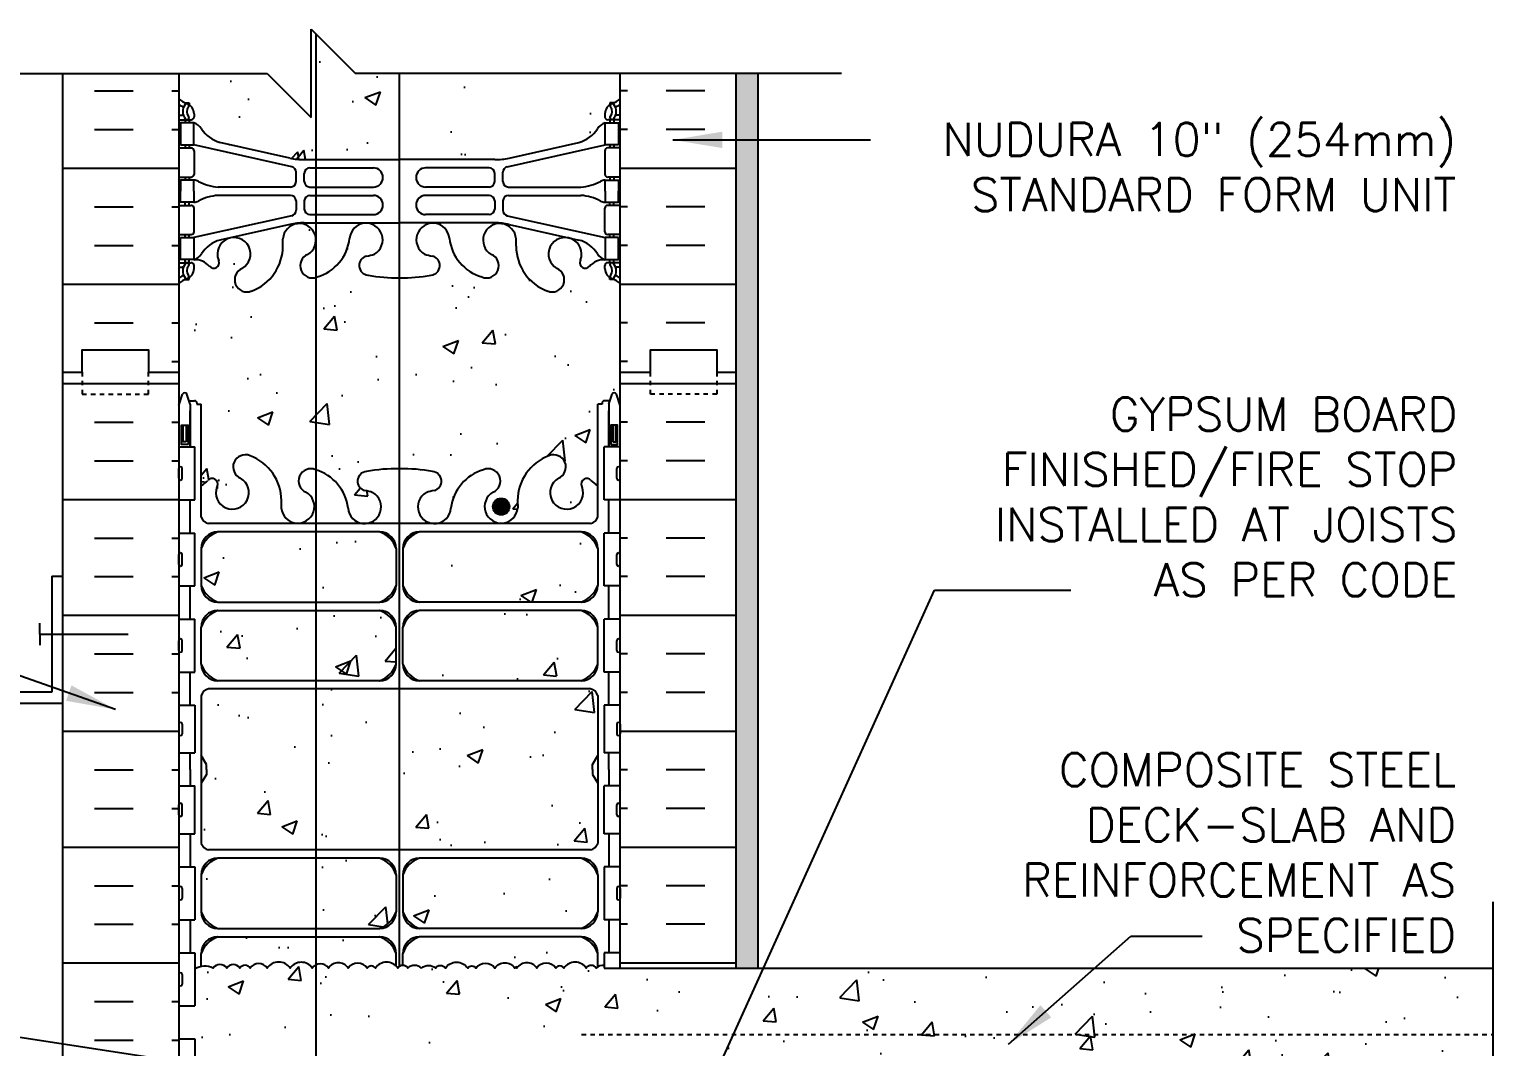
# Model space of a CAD drawing. Header units: inches. Extents: x 149.5 to 242.1, y 149.6 to 239.6.
# Drawn here: x 207.95 to 241.1, y 216.59 to 239.63 of the extents above; entities that cross this region are included whole.
import ezdxf

# ---------------------------------------------------------------- set-up
doc = ezdxf.new("R2010")
doc.units = ezdxf.units.IN
doc.header["$LTSCALE"] = 0.5
doc.header["$MEASUREMENT"] = 0
doc.linetypes.add('DASHED2', pattern=[0.375, 0.25, -0.125])
doc.linetypes.add('HIDDEN2', pattern=[0.1875, 0.125, -0.0625])
for name, color, linetype in [('HATCH', 12, 'Continuous'), ('line25', 2, 'Continuous'), ('LINE3', 3, 'Continuous'), ('LINE50', 5, 'Continuous'), ('LINE9', 9, 'Continuous'), ('TEXT', 4, 'Continuous'), ('Web_Edge', 9, 'Continuous')]:
    doc.layers.add(name, color=color, linetype=linetype)
doc.styles.add('DIM', font='romans.shx', dxfattribs={"width": 0.7})
doc.styles.add('ROMANS', font='romans.shx', dxfattribs={"height": 0.75})
doc.dimstyles.new('ext_12', dxfattribs={"dimscale": 12, "dimtxt": 0.09375, "dimasz": 0.09375, "dimexe": 0.09375, "dimexo": 0.0625, "dimgap": 0.0625, "dimtad": 1, "dimdec": 1, "dimzin": 3, "dimdsep": 46, "dimlunit": 4, "dimtxsty": 'DIM', "dimcen": 0.09, "dimdle": 0.09375, "dimclrt": 4, "dimadec": 0, "dimazin": 0, "dimtfac": 1, "dimtdec": 1, "dimtmove": 2, "dimatfit": 3, "dimfxl": 1, "dimfrac": 2, "dimtolj": 1, "dimtzin": 0, "dimarcsym": 0})

msp = doc.modelspace()

# ---------------------------------------------------------------- hatches: boundary and pattern name
at = {"layer": 'HATCH'}
h = msp.add_hatch(dxfattribs=at)
h.set_pattern_fill('AR-CONC', color=256, scale=0.5)
h.set_pattern_definition([(50, (0, 0), (3.5863, -0.31376), [0.375, -4.125]), (355, (0, 0), (-0.693757, 3.76096), [0.3, -3.3]), (100.4514, (0.299, -0.026), (2.892544, 3.4472), [0.3187, -3.50571]), (46.1842, (0, 1), (5.336207, -0.827596), [0.5625, -6.1875]), (96.6356, (0.4447, 0.931), (4.67331, 4.87059), [0.47805, -5.25857]), (351.1842, (0, 1), (4.67331, 4.87059), [0.45, -4.95]), (21, (0.5, 0.75), (2.984535, -2.013094), [0.375, -4.125]), (326, (0.5, 0.75), (1.216577, 3.62575), [0.3, -3.3]), (71.4514, (0.7487, 0.5822), (4.201112, 1.612656), [0.3187, -3.50571]), (37.5, (0, 0), (0.0607993, 1.6644693), [0, -3.26, 0, -3.35, 0, -3.3125]), (7.5, (0, 0), (1.315348, 1.972059), [0, -1.91, 0, -3.185, 0, -1.2625]), (327.5, (-1.115, 0), (2.669112, -0.1127744), [0, -1.25, 0, -3.9, 0, -5.175]), (317.5, (-1.615, 0), (2.915931, 0.500525), [0, -1.625, 0, -2.59, 0, -3.675])])
h.paths.add_polyline_path([(221.104, 237.919), (221.104, 237.961), (221.194, 237.961, 0.08841), (221.34, 238.058), (221.34, 238.63), (215.34, 238.63), (214.34, 239.63), (214.34, 237.63), (213.34, 238.63), (211.34, 238.63), (211.34, 238.058, 0.088416), (211.486, 237.961), (211.576, 237.961), (211.576, 237.919, -0.249069), (211.686, 237.712), (211.686, 237.644, -0.414214), (211.623, 237.582), (211.576, 237.582), (211.576, 237.512), (211.681, 237.512, -0.168672), (211.867, 237.362, 0.17445), (212.274, 237.066), (213.855, 236.713, 0.054974), (214.182, 236.677), (216.34, 236.677), (218.498, 236.677, 0.054974), (218.825, 236.713), (220.405, 237.066, 0.17445), (220.813, 237.362, -0.168672), (220.999, 237.512), (221.104, 237.512), (221.104, 237.582), (221.056, 237.582, -0.414214), (220.994, 237.644), (220.994, 237.712, -0.249069)])
h.paths.add_polyline_path([(221.34, 233.866, 0.08841), (221.194, 233.963), (221.104, 233.963), (221.104, 234.005, -0.249069), (220.994, 234.212), (220.994, 234.279, -0.414214), (221.056, 234.342), (221.104, 234.342), (221.104, 234.412), (220.999, 234.412, 0.231736), (220.641, 234.261, -0.940476), (220.443, 234.413, 2.135543), (219.903, 234.213, -1), (219.689, 233.702, -0.311223), (218.98, 234.718), (218.981, 234.883, 1.661382), (218.42, 234.53, -1), (218.206, 234.019, -0.307094), (217.467, 234.915, 1.604516), (216.909, 234.539, 0.055617), (217.088, 234.493, -0.843243), (217.054, 234.061, -0.047544), (216.34, 233.996, -0.047544), (215.626, 234.061, -0.843243), (215.592, 234.493, 0.055617), (215.771, 234.539, 1.604516), (215.212, 234.915, -0.307094), (214.474, 234.019, -1), (214.26, 234.53, 1.661382), (213.699, 234.883), (213.699, 234.738, -0.316114), (212.991, 233.702, -1), (212.777, 234.213, 2.135543), (212.236, 234.413, -0.940447), (212.038, 234.261, 0.23174), (211.681, 234.412), (211.576, 234.412), (211.576, 234.342), (211.623, 234.342, -0.414214), (211.686, 234.279), (211.686, 234.212, -0.249069), (211.576, 234.005), (211.576, 233.963), (211.486, 233.963, 0.088416), (211.34, 233.866), (211.34, 231.866), (211.34, 231.106), (211.419, 231.348, -0.725737), (211.525, 231.367), (211.574, 231.217), (211.7, 231.217, -0.414214), (211.75, 231.167), (211.75, 231.137), (211.85, 231.137), (211.85, 229.3, 0.108933), (212.002, 229.413, -0.940476), (212.2, 229.261, 2.135543), (212.741, 229.46, -1), (212.955, 229.971, -0.311223), (213.663, 228.955), (213.663, 228.79, 1.661382), (214.224, 229.143, -1), (214.438, 229.654, -0.307094), (215.176, 228.759, 1.604516), (215.735, 229.135, 0.055617), (215.556, 229.18, -0.843243), (215.59, 229.613, -0.049932), (216.34, 229.677, -0.049932), (217.09, 229.613, -0.843243), (217.124, 229.18, 0.055617), (216.945, 229.135, 1.604516), (217.503, 228.759, -0.307094), (218.242, 229.654, -1), (218.456, 229.143, 1.661382), (219.017, 228.79), (219.016, 228.936, -0.316114), (219.725, 229.971, -1), (219.939, 229.46, 2.135543), (220.479, 229.261, -0.940447), (220.677, 229.413, 0.10894), (220.83, 229.3), (220.83, 231.137), (220.93, 231.137), (220.93, 231.167, -0.414214), (220.98, 231.217), (221.106, 231.217), (221.149, 231.348, -0.725737), (221.255, 231.367), (221.34, 231.106)])
h.paths.add_polyline_path([(220.83, 222.553), (220.71, 222.753), (220.71, 222.866), (220.71, 222.978), (220.83, 223.178), (220.83, 224.539, 0.268138), (220.669, 224.688), (212.011, 224.688, 0.268156), (211.85, 224.539), (211.85, 223.178), (211.97, 222.978), (211.97, 222.866), (211.97, 222.753), (211.85, 222.553), (211.85, 221.192, 0.268156), (212.011, 221.044), (220.669, 221.044, 0.268138), (220.83, 221.192)])
h.paths.add_polyline_path([(216.264, 227.872, 0.225652), (215.889, 228.247), (212.225, 228.247, 0.225652), (211.85, 227.872), (211.85, 227.031, 0.225652), (212.225, 226.656), (215.889, 226.656, 0.225652), (216.264, 227.031)])
h.paths.add_polyline_path([(216.264, 226.091, 0.225652), (215.889, 226.466), (212.225, 226.466, 0.225652), (211.85, 226.091), (211.85, 225.25, 0.225652), (212.225, 224.875), (215.889, 224.875, 0.225652), (216.264, 225.25)])
h.paths.add_polyline_path([(220.83, 227.031, -0.414214), (220.455, 226.656), (216.791, 226.656, -0.414214), (216.416, 227.031), (216.416, 227.872, -0.414214), (216.791, 228.247), (220.455, 228.247, -0.414214), (220.83, 227.872)])
h.paths.add_polyline_path([(220.83, 226.091, 0.225652), (220.455, 226.466), (216.791, 226.466, 0.225652), (216.416, 226.091), (216.416, 225.25, 0.225652), (216.791, 224.875), (220.455, 224.875, 0.225652), (220.83, 225.25)])
h.paths.add_polyline_path([(215.889, 219.075), (212.225, 219.075, 0.225652), (211.85, 218.7), (211.85, 218.402, -0.154761), (212.12, 218.368, -0.520567), (212.427, 218.368, -0.520567), (212.723, 218.368, -0.520567), (212.961, 218.368, -0.520567), (213.342, 218.368, -0.520567), (213.865, 218.368, -0.520567), (214.365, 218.368, -0.520567), (214.729, 218.368, -0.520567), (215.178, 218.368, -0.520567), (215.608, 218.368, -0.520567), (215.795, 218.368, -0.46535), (216.264, 218.41), (216.264, 218.7, 0.225652)])
h.paths.add_polyline_path([(216.264, 220.481, 0.225652), (215.889, 220.856), (212.225, 220.856, 0.225652), (211.85, 220.481), (211.85, 219.64, 0.225652), (212.225, 219.265), (215.889, 219.265, 0.225652), (216.264, 219.64)])
h.paths.add_polyline_path([(220.83, 220.481, 0.225652), (220.455, 220.856), (216.791, 220.856, 0.225652), (216.416, 220.481), (216.416, 219.64, 0.225652), (216.791, 219.265), (220.455, 219.265, 0.225652), (220.83, 219.64)])
h.paths.add_polyline_path([(220.455, 219.075), (216.791, 219.075, 0.225652), (216.416, 218.7), (216.416, 218.427, -0.236912), (216.525, 218.368, -0.364923), (216.84, 218.368, -0.364923), (217.154, 218.368, -0.520567), (217.38, 218.368, -0.520567), (217.884, 218.368, -0.520567), (218.071, 218.368, -0.520567), (218.501, 218.368, -0.520567), (218.95, 218.368, -0.0436), (218.975, 218.398, -0.0436), (219, 218.368, -0.520567), (219.449, 218.368, -0.520567), (219.879, 218.368, -0.520567), (220.065, 218.368, -0.520567), (220.569, 218.368, -0.520567), (220.796, 218.368, -0.042598), (220.83, 218.392), (220.83, 218.7, 0.225652)])
h.paths.add_polyline_path([(222.039, 215.866), (224.039, 215.866), (224.739, 214.366), (227.739, 214.366), (228.438, 215.866), (230.438, 215.866), (231.138, 214.366), (234.138, 214.366), (234.837, 215.866), (236.837, 215.866), (237.537, 214.366), (240.537, 214.366), (241.102, 215.579), (241.102, 218.366), (220.975, 218.366), (220.975, 218.424, 0.199932), (220.796, 218.368, 0.520567), (220.569, 218.368, 0.520567), (220.065, 218.368, 0.520567), (219.879, 218.368, 0.520567), (219.449, 218.368, 0.520567), (219, 218.368, 0.0436), (218.975, 218.398, 0.0436), (218.95, 218.368, 0.520567), (218.501, 218.368, 0.520567), (218.071, 218.368, 0.520567), (217.884, 218.368, 0.520567), (217.38, 218.368, 0.520567), (217.154, 218.368, 0.364923), (216.84, 218.368, 0.364923), (216.525, 218.368, 0.520567), (216.299, 218.368, 0.520567), (215.795, 218.368, 0.520567), (215.608, 218.368, 0.520567), (215.178, 218.368, 0.520567), (214.729, 218.368, 0.520567), (214.365, 218.368, 0.520567), (213.865, 218.368, 0.520567), (213.342, 218.368, 0.520567), (212.961, 218.368, 0.520567), (212.723, 218.368, 0.520567), (212.427, 218.368, 0.520567), (212.12, 218.368, 0.154761), (211.85, 218.402, 0.086464), (211.705, 218.348), (211.705, 217.511), (211.34, 217.511), (211.34, 216.761), (211.705, 216.761), (211.705, 215.561), (211.34, 215.561), (211.34, 213.866), (211.34, 211.866, 0.088416), (211.486, 211.768), (211.576, 211.768), (211.576, 211.727, -0.249069), (211.686, 211.519), (211.686, 211.452, -0.414214), (211.623, 211.389), (211.576, 211.389), (211.576, 211.319), (211.681, 211.319, 0.231736), (212.038, 211.47, -0.8344), (212.25, 211.345), (212.238, 211.324, 2.155404), (212.777, 211.518, -0.131914), (212.663, 211.606), (211.695, 211.606), (211.695, 211.866), (211.695, 214.318), (215.585, 214.318), (215.585, 214.366), (221.34, 214.366)])
h.paths.add_polyline_path([(215.585, 214.318), (211.695, 214.318), (211.695, 211.866), (215.585, 211.866)], flags=17)
h.paths.add_polyline_path([(214.26, 211.201, -0.466179), (214.134, 211.606), (213.52, 211.606, -0.144788), (213.699, 211.013), (213.699, 210.848, 1.661382)])
h.paths.add_polyline_path([(215.771, 211.192, 0.055617), (215.592, 211.238, -0.579734), (215.489, 211.606), (214.716, 211.606, -0.232326), (215.21, 210.84, 1.661382)])
h.paths.add_polyline_path([(217.47, 210.84, -0.232326), (217.964, 211.606), (217.19, 211.606, -0.579734), (217.088, 211.238, 0.055617), (216.909, 211.192, 1.661382)])
h.paths.add_polyline_path([(218.98, 210.994, -0.149337), (219.159, 211.606), (218.546, 211.606, -0.466179), (218.42, 211.201, 1.661382), (218.981, 210.848)])
h.paths.add_polyline_path([(220.441, 211.324), (220.43, 211.345, -0.834375), (220.641, 211.47, 0.23174), (220.999, 211.319), (221.104, 211.319), (221.104, 211.389), (221.056, 211.389, -0.414214), (220.994, 211.452), (220.994, 211.519, -0.088463), (221.009, 211.606), (220.016, 211.606, -0.131914), (219.903, 211.518, 2.155404)])
h.paths.add_polyline_path([(221.34, 207.673, 0.08841), (221.194, 207.771), (221.104, 207.771), (221.104, 207.812, -0.249069), (220.994, 208.019), (220.994, 208.087, -0.414214), (221.056, 208.149), (221.104, 208.149), (221.104, 208.219), (220.999, 208.219, -0.168672), (220.813, 208.369, 0.17445), (220.405, 208.665), (218.825, 209.018, 0.054974), (218.498, 209.054), (216.609, 209.054), (216.609, 207.814), (216.888, 207.814), (216.888, 207.587), (216.628, 207.587), (216.359, 207.587), (215.831, 207.587), (215.831, 207.814), (216.109, 207.814), (216.109, 209.054), (214.182, 209.054, 0.054974), (213.855, 209.018), (212.274, 208.665, 0.17445), (211.867, 208.369, -0.168672), (211.681, 208.219), (211.576, 208.219), (211.576, 208.149), (211.623, 208.149, -0.414214), (211.686, 208.087), (211.686, 208.019, -0.249069), (211.576, 207.812), (211.576, 207.771), (211.486, 207.771, 0.088416), (211.34, 207.673), (211.34, 202.058, 0.088416), (211.486, 201.961), (211.576, 201.961), (211.576, 201.919, -0.249069), (211.686, 201.712), (211.686, 201.644, -0.414214), (211.623, 201.582), (211.576, 201.582), (211.576, 201.512), (211.681, 201.512, -0.168672), (211.867, 201.362, 0.17445), (212.274, 201.066), (213.855, 200.713, 0.054974), (214.182, 200.677), (216.34, 200.677), (218.498, 200.677, 0.054974), (218.825, 200.713), (220.405, 201.066, 0.17445), (220.813, 201.362, -0.168672), (220.999, 201.512), (221.104, 201.512), (221.104, 201.582), (221.056, 201.582, -0.414214), (220.994, 201.644), (220.994, 201.712, -0.249069), (221.104, 201.919), (221.104, 201.961), (221.194, 201.961, 0.08841), (221.34, 202.058)])
h.paths.add_polyline_path([(221.34, 195.866), (221.34, 197.866, 0.08841), (221.194, 197.963), (221.104, 197.963), (221.104, 198.005, -0.249069), (220.994, 198.212), (220.994, 198.279, -0.414214), (221.056, 198.342), (221.104, 198.342), (221.104, 198.412), (220.999, 198.412, 0.231736), (220.641, 198.261, -0.940476), (220.443, 198.413, 2.135543), (219.903, 198.213, -1), (219.689, 197.702, -0.311223), (218.98, 198.718), (218.981, 198.883, 1.661382), (218.42, 198.53, -1), (218.206, 198.019, -0.307094), (217.467, 198.915, 1.604516), (216.909, 198.539, 0.055617), (217.088, 198.493, -0.843243), (217.054, 198.061, -0.047544), (216.34, 197.996, -0.047544), (215.626, 198.061, -0.843243), (215.592, 198.493, 0.055617), (215.771, 198.539, 1.604516), (215.212, 198.915, -0.307094), (214.474, 198.019, -1), (214.26, 198.53, 1.661382), (213.699, 198.883), (213.699, 198.738, -0.316114), (212.991, 197.702, -1), (212.777, 198.213, 2.135543), (212.236, 198.413, -0.940447), (212.038, 198.261, 0.23174), (211.681, 198.412), (211.576, 198.412), (211.576, 198.342), (211.623, 198.342, -0.414214), (211.686, 198.279), (211.686, 198.212, -0.249069), (211.576, 198.005), (211.576, 197.963), (211.486, 197.963, 0.088416), (211.34, 197.866), (211.34, 195.866), (211.34, 193.866, 0.088416), (211.486, 193.768), (211.576, 193.768), (211.576, 193.727, -0.249069), (211.686, 193.519), (211.686, 193.452, -0.414214), (211.623, 193.389), (211.576, 193.389), (211.576, 193.319), (211.681, 193.319, 0.231736), (212.038, 193.47, -0.940476), (212.236, 193.319, 2.135543), (212.777, 193.518, -1), (212.991, 194.029, -0.311223), (213.699, 193.013), (213.699, 192.848, 1.661382), (214.26, 193.201, -1), (214.474, 193.712, -0.307094), (215.212, 192.817, 1.604516), (215.771, 193.192, 0.055617), (215.592, 193.238, -0.843243), (215.626, 193.67, -0.047544), (216.34, 193.735, -0.047544), (217.054, 193.67, -0.843243), (217.088, 193.238, 0.055617), (216.909, 193.192, 1.604516), (217.467, 192.817, -0.307094), (218.206, 193.712, -1), (218.42, 193.201, 1.661382), (218.981, 192.848), (218.98, 192.994, -0.316114), (219.689, 194.029, -1), (219.903, 193.518, 2.135543), (220.443, 193.319, -0.940447), (220.641, 193.47, 0.23174), (220.999, 193.319), (221.104, 193.319), (221.104, 193.389), (221.056, 193.389, -0.414214), (220.994, 193.452), (220.994, 193.519, -0.249069), (221.104, 193.727), (221.104, 193.768), (221.194, 193.768, 0.08841), (221.34, 193.866)])
h.paths.add_polyline_path([(221.34, 189.673, 0.08841), (221.194, 189.771), (221.104, 189.771), (221.104, 189.812, -0.249069), (220.994, 190.019), (220.994, 190.087, -0.414214), (221.056, 190.149), (221.104, 190.149), (221.104, 190.219), (220.999, 190.219, -0.168672), (220.813, 190.369, 0.17445), (220.405, 190.665), (218.825, 191.018, 0.054974), (218.498, 191.054), (216.34, 191.054), (214.182, 191.054, 0.054974), (213.855, 191.018), (212.274, 190.665, 0.17445), (211.867, 190.369, -0.168672), (211.681, 190.219), (211.576, 190.219), (211.576, 190.149), (211.623, 190.149, -0.414214), (211.686, 190.087), (211.686, 190.019, -0.249069), (211.576, 189.812), (211.576, 189.771), (211.486, 189.771, 0.088416), (211.34, 189.673), (211.34, 186.866), (213.34, 186.866), (214.34, 185.866), (214.34, 187.866), (215.34, 186.866), (221.34, 186.866)])
h = msp.add_hatch(dxfattribs=at)
h.set_pattern_fill('INSUL', color=256, scale=7, style=0)
h.set_pattern_definition([(0, (-2714.8218, -165.144), (0, 2.625), []), (0, (-2714.8218, -164.269), (0, 2.625), [0.875, -0.875]), (0, (-2714.8218, -163.394), (0, 2.625), [0.875, -0.875])])
h.paths.add_polyline_path([(211.34, 238.63), (208.715, 238.63), (208.715, 231.866), (209.152, 231.866), (209.152, 232.366), (210.652, 232.366), (210.652, 231.866), (211.34, 231.866)])
h = msp.add_hatch(dxfattribs=at)
h.set_pattern_fill('INSUL', color=256, scale=7, style=0)
h.set_pattern_definition([(180, (3147.5014, -165.144), (0, 2.625), []), (180, (3147.5014, -164.269), (0, 2.625), [0.875, -0.875]), (180, (3147.5014, -163.394), (0, 2.625), [0.875, -0.875])])
h.paths.add_polyline_path([(223.965, 238.63), (221.34, 238.63), (221.34, 231.866), (222.027, 231.866), (222.027, 232.366), (223.527, 232.366), (223.527, 231.866), (223.965, 231.866)])
h = msp.add_hatch(dxfattribs=at)
h.set_pattern_fill('AR-SAND', color=256, scale=0.25, style=0)
h.set_pattern_definition([(37.5, (61.10376, 17.2571), (-0.01574834, 0.48170594), [0, -0.38, 0, -0.425, 0, -0.40625]), (7.5, (61.10376, 17.2571), (0.4424442, 0.7055365), [0, -0.205, 0, -0.3425, 0, -0.13125]), (327.5, (60.79626, 17.2571), (0.77853547, 0.00141476), [0, -0.125, 0, -0.45, 0, -0.5875]), (317.5, (60.79626, 17.2571), (0.7515317, 0.2194189), [0, -0.0625, 0, -0.295, 0, -0.3375])])
h.paths.add_polyline_path([(224.465, 238.63), (223.965, 238.63), (223.965, 231.866), (223.965, 218.366), (224.465, 218.366)])
h = msp.add_hatch(dxfattribs=at)
h.set_pattern_fill('INSUL', color=256, scale=7, style=0)
h.set_pattern_definition([(0, (-2714.8218, -183.144), (0, 2.625), []), (0, (-2714.8218, -182.269), (0, 2.625), [0.875, -0.875]), (0, (-2714.8218, -181.394), (0, 2.625), [0.875, -0.875])])
h.paths.add_polyline_path([(208.715, 213.866), (209.152, 213.866), (209.152, 214.366), (210.652, 214.366), (210.652, 213.866), (211.34, 213.866), (211.34, 231.866), (210.652, 231.866), (210.652, 232.366), (209.152, 232.366), (209.152, 231.866), (208.715, 231.866)])
h = msp.add_hatch(dxfattribs=at)
h.set_pattern_fill('INSUL', color=256, scale=7, style=0)
h.set_pattern_definition([(180, (3147.5014, -183.144), (0, 2.625), []), (180, (3147.5014, -182.269), (0, 2.625), [0.875, -0.875]), (180, (3147.5014, -181.394), (0, 2.625), [0.875, -0.875])])
h.paths.add_polyline_path([(221.34, 218.366), (223.965, 218.366), (223.965, 231.866), (223.527, 231.866), (223.527, 232.366), (222.027, 232.366), (222.027, 231.866), (221.34, 231.866)])
at = {"layer": 'LINE3'}
msp.add_hatch(color=256, dxfattribs=at).paths.add_polyline_path([(218.455, 228.818, 1), (218.83, 228.818, 1)])

# ---------------------------------------------------------------- linework, layer by layer
at = {"layer": 'HATCH'}
for points in [[(216.84, 218.368, 0.364923), (216.525, 218.368, 0.520567), (216.299, 218.368, 0.520567), (215.795, 218.368, 0.520567), (215.608, 218.368, 0.520567), (215.178, 218.368, 0.520567), (214.729, 218.368, 0.520567), (214.365, 218.368, 0.520567), (213.865, 218.368, 0.520567), (213.342, 218.368, 0.520567), (212.961, 218.368, 0.520567), (212.723, 218.368, 0.520567), (212.427, 218.368, 0.520567), (212.12, 218.368, 0.244497), (211.705, 218.348)], [(216.84, 218.368, -0.364923), (217.154, 218.368, -0.520567), (217.38, 218.368, -0.520567), (217.884, 218.368, -0.520567), (218.071, 218.368, -0.520567), (218.501, 218.368, -0.520567), (218.95, 218.368, -0.0436), (218.975, 218.398, -0.0436)], [(220.975, 218.424, 0.199932), (220.796, 218.368, 0.520567), (220.569, 218.368, 0.520567), (220.065, 218.368, 0.520567), (219.879, 218.368, 0.520567), (219.449, 218.368, 0.520567), (219, 218.368, 0.0436), (218.975, 218.398)]]:
    msp.add_lwpolyline(points, format="xyb", dxfattribs=at)
at = {"layer": 'line25'}
for p, q in [((211.34, 238.63), (211.34, 231.866)), ((221.34, 218.366), (221.34, 238.63)), ((211.34, 231.866), (211.34, 213.866)), ((211.34, 230.171), (211.705, 230.171)), ((211.705, 228.971), (211.705, 230.171)), ((221.34, 230.171), (220.975, 230.171)), ((220.975, 228.971), (220.975, 230.171)), ((211.34, 228.971), (211.705, 228.971)), ((221.34, 228.971), (220.975, 228.971)), ((211.34, 228.221), (211.705, 228.221)), ((211.705, 227.021), (211.705, 228.221)), ((221.34, 228.221), (220.975, 228.221)), ((220.975, 227.021), (220.975, 228.221)), ((211.34, 227.021), (211.705, 227.021)), ((221.34, 227.021), (220.975, 227.021)), ((211.34, 226.271), (211.705, 226.271)), ((211.705, 225.071), (211.705, 226.271)), ((221.34, 226.271), (220.975, 226.271)), ((220.975, 225.071), (220.975, 226.271)), ((211.34, 225.071), (211.705, 225.071)), ((221.34, 225.071), (220.975, 225.071)), ((211.34, 224.321), (211.705, 224.321)), ((211.705, 224.321), (211.705, 223.241)), ((221.34, 224.321), (220.975, 224.321)), ((220.975, 224.321), (220.975, 223.241)), ((211.34, 223.241), (211.705, 223.241)), ((221.34, 223.241), (220.975, 223.241)), ((211.34, 222.491), (211.705, 222.491)), ((211.705, 221.411), (211.705, 222.491)), ((221.34, 222.491), (220.975, 222.491)), ((220.975, 221.411), (220.975, 222.491)), ((211.34, 221.411), (211.705, 221.411)), ((221.34, 221.411), (220.975, 221.411)), ((211.34, 220.661), (211.705, 220.661)), ((211.705, 220.661), (211.705, 219.461)), ((221.34, 220.661), (220.975, 220.661)), ((220.975, 220.661), (220.975, 219.461)), ((211.34, 219.461), (211.705, 219.461)), ((221.34, 219.461), (220.975, 219.461)), ((211.34, 218.711), (211.705, 218.711)), ((211.705, 218.711), (211.705, 217.511)), ((221.34, 218.711), (220.975, 218.711)), ((220.975, 218.711), (220.975, 218.366)), ((220.975, 218.366), (241.102, 218.366)), ((211.34, 217.511), (211.705, 217.511)), ((211.34, 216.761), (211.705, 216.761)), ((211.705, 216.761), (211.705, 215.561))]:
    msp.add_line(p, q, dxfattribs=at)
at = {"layer": 'LINE3'}
for p, q in [((214.448, 239.522), (214.448, 214.318)), ((216.34, 218.4), (216.34, 238.63))]:
    msp.add_line(p, q, dxfattribs=at)
msp.add_circle((218.643, 228.818), 0.188, dxfattribs=at)
at = {"layer": 'LINE50'}
for p, q in [((208.715, 231.866), (208.715, 238.63)), ((223.965, 231.866), (223.965, 238.63)), ((208.715, 213.866), (208.715, 231.866)), ((223.965, 218.366), (223.965, 231.866))]:
    msp.add_line(p, q, dxfattribs=at)
for points in [[(208.715, 231.866), (209.152, 231.866), (209.152, 232.366), (210.652, 232.366), (210.652, 231.866), (211.34, 231.866)], [(221.34, 231.866), (222.027, 231.866), (222.027, 232.366), (223.527, 232.366), (223.527, 231.866), (223.965, 231.866)]]:
    msp.add_lwpolyline(points, dxfattribs=at)
at = {"layer": 'LINE9'}
for p, q in [((214.34, 237.63), (214.34, 239.63)), ((214.34, 239.63), (215.34, 238.63)), ((202.332, 238.63), (213.34, 238.63)), ((213.34, 238.63), (214.34, 237.63)), ((226.348, 238.63), (215.34, 238.63)), ((224.465, 218.366), (224.465, 238.63)), ((211.38, 229.721), (211.38, 229.721)), ((221.3, 229.721), (221.3, 229.721)), ((211.34, 229.461), (211.34, 229.681)), ((211.34, 229.626), (211.34, 229.626)), ((211.34, 229.516), (211.34, 229.516)), ((211.38, 229.421), (211.38, 229.421)), ((211.42, 229.461), (211.42, 229.681)), ((221.26, 229.461), (221.26, 229.681)), ((221.3, 229.421), (221.3, 229.421)), ((221.34, 229.461), (221.34, 229.681)), ((221.34, 229.626), (221.34, 229.626)), ((221.34, 229.516), (221.34, 229.516)), ((211.34, 227.511), (211.34, 227.731)), ((211.38, 227.771), (211.38, 227.771)), ((211.42, 227.511), (211.42, 227.731)), ((221.26, 227.511), (221.26, 227.731)), ((221.3, 227.771), (221.3, 227.771)), ((221.34, 227.511), (221.34, 227.731)), ((211.34, 227.676), (211.34, 227.676)), ((211.34, 227.566), (211.34, 227.566)), ((211.38, 227.471), (211.38, 227.471)), ((221.3, 227.471), (221.3, 227.471)), ((221.34, 227.676), (221.34, 227.676)), ((221.34, 227.566), (221.34, 227.566)), ((208.465, 227.241), (208.465, 224.616)), ((208.465, 227.241), (208.715, 227.241)), ((208.193, 225.928), (208.193, 226.178)), ((208.193, 225.928), (210.193, 225.928)), ((208.193, 225.928), (208.193, 225.678)), ((211.34, 225.561), (211.34, 225.781)), ((211.38, 225.821), (211.38, 225.821)), ((211.42, 225.561), (211.42, 225.781)), ((221.26, 225.561), (221.26, 225.781)), ((221.3, 225.821), (221.3, 225.821)), ((221.34, 225.561), (221.34, 225.781)), ((211.34, 225.726), (211.34, 225.726)), ((211.34, 225.616), (211.34, 225.616)), ((211.38, 225.521), (211.38, 225.521)), ((221.3, 225.521), (221.3, 225.521)), ((221.34, 225.726), (221.34, 225.726)), ((221.34, 225.616), (221.34, 225.616)), ((208.465, 224.616), (205.715, 224.616)), ((205.715, 224.366), (208.715, 224.366)), ((211.34, 223.891), (211.34, 223.671)), ((211.34, 223.836), (211.34, 223.836)), ((211.38, 223.931), (211.38, 223.931)), ((211.42, 223.891), (211.42, 223.671)), ((221.26, 223.891), (221.26, 223.671)), ((221.3, 223.931), (221.3, 223.931)), ((221.34, 223.891), (221.34, 223.671)), ((221.34, 223.836), (221.34, 223.836)), ((211.34, 223.726), (211.34, 223.726)), ((211.38, 223.631), (211.38, 223.631)), ((221.3, 223.631), (221.3, 223.631)), ((221.34, 223.726), (221.34, 223.726)), ((211.38, 222.101), (211.38, 222.101)), ((221.3, 222.101), (221.3, 222.101)), ((211.34, 221.841), (211.34, 222.061)), ((211.34, 222.006), (211.34, 222.006)), ((211.34, 221.896), (211.34, 221.896)), ((211.38, 221.801), (211.38, 221.801)), ((211.42, 221.841), (211.42, 222.061)), ((221.26, 221.841), (221.26, 222.061)), ((221.3, 221.801), (221.3, 221.801)), ((221.34, 221.841), (221.34, 222.061)), ((221.34, 222.006), (221.34, 222.006)), ((221.34, 221.896), (221.34, 221.896)), ((211.34, 220.171), (211.34, 219.951)), ((211.34, 220.116), (211.34, 220.116)), ((211.38, 220.211), (211.38, 220.211)), ((211.42, 220.171), (211.42, 219.951)), ((221.26, 220.171), (221.26, 219.951)), ((221.3, 220.211), (221.3, 220.211)), ((221.34, 220.171), (221.34, 219.951)), ((221.34, 220.116), (221.34, 220.116)), ((211.34, 220.006), (211.34, 220.006)), ((211.38, 219.911), (211.38, 219.911)), ((221.3, 219.911), (221.3, 219.911)), ((221.34, 220.006), (221.34, 220.006)), ((241.102, 219.866), (241.102, 209.368)), ((211.34, 218.221), (211.34, 218.001)), ((211.34, 218.166), (211.34, 218.166)), ((211.42, 218.221), (211.42, 218.001)), ((211.34, 218.056), (211.34, 218.056)), ((211.38, 217.961), (211.38, 217.961))]:
    msp.add_line(p, q, dxfattribs=at)
at = {"layer": 'LINE9', "linetype": 'HIDDEN2'}
msp.add_line((220.465, 216.86), (241.102, 216.86), dxfattribs=at)
at = {"layer": 'LINE9', "linetype": 'DASHED2', "ltscale": 0.15}
for points in [[(209.152, 231.866), (209.152, 231.866), (209.152, 231.366), (210.652, 231.366), (210.652, 231.866), (210.652, 231.866)], [(223.527, 231.866), (223.527, 231.866), (223.527, 231.366), (222.027, 231.366), (222.027, 231.866), (222.027, 231.866)]]:
    msp.add_lwpolyline(points, dxfattribs=at)
at = {"layer": 'LINE9'}
for centre, start, end in [((211.38, 229.681), 90, 180), ((211.38, 229.681), 360, 90), ((221.3, 229.681), 90, 180), ((221.3, 229.681), 0, 90), ((211.38, 229.461), 180, 270), ((211.38, 229.461), 270, 0), ((221.3, 229.461), 180, 270), ((221.3, 229.461), 270, 0), ((211.38, 227.731), 90, 180), ((211.38, 227.731), 360, 90), ((221.3, 227.731), 90, 180), ((221.3, 227.731), 0, 90), ((211.38, 227.511), 180, 270), ((211.38, 227.511), 270, 0), ((221.3, 227.511), 180, 270), ((221.3, 227.511), 270, 0), ((211.38, 225.781), 90, 180), ((211.38, 225.781), 360, 90), ((221.3, 225.781), 90, 180), ((221.3, 225.781), 0, 90), ((211.38, 225.561), 180, 270), ((211.38, 225.561), 270, 0), ((221.3, 225.561), 180, 270), ((221.3, 225.561), 270, 0), ((211.38, 223.891), 90, 180), ((211.38, 223.891), 0, 90), ((221.3, 223.891), 90, 180), ((221.3, 223.891), 360, 90), ((211.38, 223.671), 180, 270), ((211.38, 223.671), 270, 0), ((221.3, 223.671), 180, 270), ((221.3, 223.671), 270, 0), ((211.38, 222.061), 90, 180), ((211.38, 222.061), 360, 90), ((221.3, 222.061), 90, 180), ((221.3, 222.061), 0, 90), ((211.38, 221.841), 180, 270), ((211.38, 221.841), 270, 0), ((221.3, 221.841), 180, 270), ((221.3, 221.841), 270, 0), ((211.38, 220.171), 90, 180), ((211.38, 220.171), 0, 90), ((221.3, 220.171), 90, 180), ((221.3, 220.171), 360, 90), ((211.38, 219.951), 180, 270), ((211.38, 219.951), 270, 0), ((221.3, 219.951), 180, 270), ((221.3, 219.951), 270, 0), ((211.38, 218.221), 90, 180), ((211.38, 218.221), 0, 90), ((211.38, 218.001), 180, 270), ((211.38, 218.001), 270, 0)]:
    msp.add_arc(centre, 0.04, start, end, dxfattribs=at)
at = {"layer": 'Web_Edge'}
for p, q in [((211.34, 237.682), (211.418, 237.682)), ((211.486, 237.961), (211.576, 237.961)), ((211.576, 237.961), (211.576, 237.919)), ((211.686, 237.712), (211.686, 237.644)), ((220.994, 237.712), (220.994, 237.644)), ((221.194, 237.961), (221.104, 237.961)), ((221.104, 237.961), (221.104, 237.919)), ((221.34, 237.682), (221.262, 237.682)), ((211.34, 237.582), (211.623, 237.582)), ((211.486, 237.582), (211.486, 237.512)), ((211.576, 237.582), (211.576, 237.512)), ((221.34, 237.582), (221.056, 237.582)), ((221.104, 237.582), (221.104, 237.512)), ((221.194, 237.582), (221.194, 237.512)), ((211.486, 237.012), (211.486, 236.942)), ((211.576, 237.012), (211.576, 236.942)), ((213.898, 236.515), (211.681, 237.012)), ((213.855, 236.713), (212.274, 237.066)), ((218.781, 236.515), (220.999, 237.012)), ((218.825, 236.713), (220.405, 237.066)), ((221.104, 237.012), (221.104, 236.942)), ((221.194, 237.012), (221.194, 236.942)), ((211.34, 236.942), (211.623, 236.942)), ((211.686, 236.879), (211.686, 236.344)), ((220.994, 236.879), (220.994, 236.344)), ((221.34, 236.942), (221.056, 236.942)), ((213.996, 236.181), (213.996, 236.393)), ((214.182, 236.677), (216.34, 236.677)), ((214.184, 236.182), (214.184, 236.366)), ((214.309, 236.491), (215.748, 236.491)), ((218.498, 236.677), (216.34, 236.677)), ((218.371, 236.491), (216.932, 236.491)), ((218.496, 236.182), (218.496, 236.366)), ((218.684, 236.181), (218.684, 236.393)), ((211.34, 236.282), (211.623, 236.282)), ((211.486, 236.282), (211.486, 236.212)), ((211.576, 236.282), (211.576, 236.212)), ((213.871, 236.056), (212.234, 236.056)), ((214.309, 236.057), (215.748, 236.057)), ((218.371, 236.057), (216.932, 236.057)), ((218.809, 236.056), (220.446, 236.056)), ((221.34, 236.282), (221.056, 236.282)), ((221.104, 236.282), (221.104, 236.212)), ((221.194, 236.282), (221.194, 236.212)), ((211.486, 235.642), (211.486, 235.712)), ((211.576, 235.642), (211.576, 235.712)), ((213.871, 235.868), (212.234, 235.868)), ((213.996, 235.743), (213.996, 235.53)), ((214.184, 235.742), (214.184, 235.558)), ((214.309, 235.867), (215.748, 235.867)), ((218.371, 235.867), (216.932, 235.867)), ((218.496, 235.742), (218.496, 235.558)), ((218.684, 235.743), (218.684, 235.53)), ((218.809, 235.868), (220.446, 235.868)), ((221.104, 235.642), (221.104, 235.712)), ((221.194, 235.642), (221.194, 235.712)), ((211.34, 235.642), (211.623, 235.642)), ((213.898, 235.408), (211.681, 234.912)), ((211.686, 235.044), (211.686, 235.579)), ((214.309, 235.433), (215.748, 235.433)), ((218.371, 235.433), (216.932, 235.433)), ((218.781, 235.408), (220.999, 234.912)), ((220.994, 235.044), (220.994, 235.579)), ((221.34, 235.642), (221.056, 235.642)), ((213.855, 235.21), (212.274, 234.857)), ((214.182, 235.246), (216.34, 235.246)), ((218.498, 235.246), (216.34, 235.246)), ((218.825, 235.21), (220.405, 234.857)), ((211.34, 234.982), (211.623, 234.982)), ((211.486, 234.912), (211.486, 234.982)), ((211.576, 234.912), (211.576, 234.982)), ((213.699, 234.718), (213.699, 234.883)), ((218.98, 234.718), (218.981, 234.883)), ((221.34, 234.982), (221.056, 234.982)), ((221.104, 234.912), (221.104, 234.982)), ((221.194, 234.912), (221.194, 234.982)), ((211.486, 234.342), (211.486, 234.412)), ((211.576, 234.342), (211.576, 234.412)), ((212.238, 234.408), (212.25, 234.386)), ((220.441, 234.408), (220.43, 234.386)), ((221.104, 234.342), (221.104, 234.412)), ((221.194, 234.342), (221.194, 234.412)), ((211.34, 234.342), (211.623, 234.342)), ((211.34, 234.242), (211.418, 234.242)), ((211.686, 234.212), (211.686, 234.279)), ((220.994, 234.212), (220.994, 234.279)), ((221.34, 234.342), (221.056, 234.342)), ((221.34, 234.242), (221.262, 234.242)), ((211.486, 233.963), (211.576, 233.963)), ((211.576, 233.963), (211.576, 234.005)), ((221.104, 233.963), (221.104, 234.005)), ((221.194, 233.963), (221.104, 233.963)), ((211.34, 231.106), (211.425, 231.367)), ((211.6, 231.137), (211.525, 231.367)), ((211.574, 231.217), (211.7, 231.217)), ((211.6, 231.137), (211.6, 230.171)), ((211.75, 231.167), (211.75, 231.167)), ((211.75, 231.167), (211.75, 231.137)), ((211.75, 231.137), (211.85, 231.137)), ((211.85, 228.583), (211.85, 231.137)), ((220.93, 231.137), (220.83, 231.137)), ((220.83, 228.583), (220.83, 231.137)), ((220.93, 231.167), (220.93, 231.167)), ((220.93, 231.167), (220.93, 231.137)), ((221.106, 231.217), (220.98, 231.217)), ((221.08, 231.137), (221.155, 231.367)), ((221.08, 231.137), (221.08, 230.171)), ((221.34, 231.106), (221.255, 231.367)), ((212.202, 229.266), (212.214, 229.287)), ((220.477, 229.266), (220.466, 229.287)), ((213.663, 228.955), (213.663, 228.79)), ((219.016, 228.955), (219.017, 228.79)), ((220.669, 228.435), (212.011, 228.435)), ((215.889, 228.247), (212.225, 228.247)), ((220.455, 228.247), (216.791, 228.247)), ((211.85, 227.872), (211.85, 227.031)), ((216.264, 227.872), (216.264, 227.031)), ((216.416, 227.873), (216.416, 227.032)), ((220.83, 227.872), (220.83, 227.031)), ((212.225, 226.656), (215.889, 226.656)), ((212.225, 226.466), (215.889, 226.466)), ((220.455, 226.656), (216.791, 226.656)), ((220.455, 226.466), (216.791, 226.466)), ((211.85, 225.25), (211.85, 226.091)), ((216.264, 225.25), (216.264, 226.091)), ((216.416, 225.249), (216.416, 226.09)), ((220.83, 225.25), (220.83, 226.091)), ((215.889, 224.875), (212.225, 224.875)), ((220.455, 224.875), (216.791, 224.875)), ((211.85, 224.539), (211.85, 221.192)), ((220.669, 224.688), (212.011, 224.688)), ((220.83, 224.539), (220.83, 221.192)), ((211.97, 222.978), (211.85, 223.178)), ((211.97, 222.978), (211.85, 223.178)), ((220.71, 222.978), (220.83, 223.178)), ((220.71, 222.978), (220.83, 223.178)), ((211.97, 222.866), (211.97, 222.978)), ((211.97, 222.866), (211.97, 222.978)), ((211.97, 222.866), (211.97, 222.753)), ((211.97, 222.866), (211.97, 222.753)), ((220.71, 222.866), (220.71, 222.978)), ((220.71, 222.866), (220.71, 222.978)), ((220.71, 222.866), (220.71, 222.753)), ((220.71, 222.866), (220.71, 222.753)), ((211.97, 222.753), (211.85, 222.553)), ((211.97, 222.753), (211.85, 222.553)), ((220.71, 222.753), (220.83, 222.553)), ((220.71, 222.753), (220.83, 222.553)), ((220.669, 221.044), (212.011, 221.044)), ((215.889, 220.856), (212.225, 220.856)), ((220.455, 220.856), (216.791, 220.856)), ((211.85, 220.481), (211.85, 219.64)), ((216.264, 220.481), (216.264, 219.64)), ((216.416, 220.482), (216.416, 219.641)), ((220.83, 220.481), (220.83, 219.64)), ((212.225, 219.265), (215.889, 219.265)), ((220.455, 219.265), (216.791, 219.265)), ((212.225, 219.075), (215.889, 219.075)), ((220.455, 219.075), (216.791, 219.075)), ((211.85, 218.402), (211.85, 218.7)), ((216.264, 218.41), (216.264, 218.7)), ((216.416, 218.427), (216.416, 218.699)), ((220.83, 218.392), (220.83, 218.7))]:
    msp.add_line(p, q, dxfattribs=at)
for points in [[(211.381, 237.012), (211.681, 237.012), (211.681, 237.512), (211.381, 237.512)], [(221.299, 237.012), (220.999, 237.012), (220.999, 237.512), (221.299, 237.512)], [(211.381, 234.912), (211.681, 234.912), (211.681, 234.412), (211.381, 234.412)], [(221.299, 234.912), (220.999, 234.912), (220.999, 234.412), (221.299, 234.412)], [(211.55, 230.227), (211.4, 230.227), (211.4, 230.667), (211.55, 230.667)], [(211.51, 230.287), (211.44, 230.287), (211.44, 230.667), (211.51, 230.667)], [(221.13, 230.227), (221.28, 230.227), (221.28, 230.667), (221.13, 230.667)], [(221.17, 230.287), (221.24, 230.287), (221.24, 230.667), (221.17, 230.667)]]:
    msp.add_lwpolyline(points, close=True, dxfattribs=at)
for points in [[(211.681, 235.962), (211.681, 236.212), (211.381, 236.212), (211.381, 235.962)], [(220.999, 235.962), (220.999, 236.212), (221.299, 236.212), (221.299, 235.962)], [(211.681, 235.962), (211.681, 235.712), (211.381, 235.712), (211.381, 235.962)], [(220.999, 235.962), (220.999, 235.712), (221.299, 235.712), (221.299, 235.962)], [(211.6, 230.171), (211.6, 230.987)], [(221.08, 230.171), (221.08, 230.987)], [(211.6, 228.221), (211.6, 228.971)], [(221.08, 228.221), (221.08, 228.971)], [(211.6, 226.271), (211.6, 227.021)], [(221.08, 226.271), (221.08, 227.021)], [(211.6, 224.321), (211.6, 225.071)], [(221.08, 224.321), (221.08, 225.071)], [(211.6, 222.866), (211.6, 223.241)], [(221.08, 222.866), (221.08, 223.241)], [(211.6, 222.866), (211.6, 222.491)], [(221.08, 222.866), (221.08, 222.491)], [(211.6, 221.411), (211.6, 220.661)], [(221.08, 221.411), (221.08, 220.661)], [(211.6, 219.461), (211.6, 218.711)], [(221.08, 219.461), (221.08, 218.711)]]:
    msp.add_lwpolyline(points, dxfattribs=at)
for centre, radius, start, end in [((211.686, 238.419), 0.5, 226.2109, 250.5288), ((220.994, 238.419), 0.5, 289.4712, 313.7878), ((211.686, 238.419), 0.6, 234.7832, 245.0748), ((211.418, 237.701), 0.0196, 269.4032, 15.4901), ((211.68, 237.766), 0.25, 140.1145, 222.4609), ((211.424, 237.856), 0.021, 343.464, 63.9957), ((211.522, 237.897), 0.045, 321.448, 139.1879), ((211.436, 237.712), 0.25, 0, 70.5288), ((211.68, 237.766), 0.16, 140.0001, 222.4609), ((221.244, 237.712), 0.25, 109.4712, 180), ((221.158, 237.897), 0.045, 40.8121, 218.552), ((221, 237.766), 0.16, 317.5391, 39.9999), ((221, 237.766), 0.25, 317.5391, 39.8855), ((221.256, 237.856), 0.021, 116.0043, 196.536), ((221.262, 237.701), 0.0196, 164.5099, 270.5968), ((220.994, 238.419), 0.6, 294.9252, 305.2158), ((211.528, 237.628), 0.045, 222.4609, 42.4609), ((211.623, 237.644), 0.0625, 270, 0), ((211.558, 237.169), 0.364, 34.9775, 70.3387), ((212.482, 237.78), 0.743, 212.7919, 253.8107), ((220.198, 237.78), 0.743, 286.1893, 327.2081), ((221.121, 237.169), 0.364, 109.6613, 145.0225), ((221.056, 237.644), 0.0625, 180, 270), ((221.151, 237.628), 0.045, 137.5391, 317.5391), ((211.623, 236.879), 0.0625, 0, 90), ((214.182, 238.177), 1.5, 257.4135, 270), ((218.498, 238.177), 1.5, 270, 282.5865), ((221.056, 236.879), 0.0625, 90, 180), ((213.871, 236.393), 0.125, 0, 77.3767), ((214.309, 236.366), 0.125, 90, 180), ((215.748, 236.274), 0.217, 270, 90), ((216.932, 236.274), 0.217, 90, 270), ((218.371, 236.366), 0.125, 0, 90), ((218.809, 236.393), 0.125, 102.6233, 180), ((211.623, 236.344), 0.0625, 270, 0), ((211.677, 235.993), 0.219, 60.4937, 88.92), ((212.322, 237.223), 1.17, 242.6365, 265.6505), ((213.871, 236.181), 0.125, 270, 0), ((214.309, 236.182), 0.125, 180, 270), ((218.371, 236.182), 0.125, 270, 360), ((218.809, 236.181), 0.125, 180, 270), ((220.357, 237.223), 1.17, 274.3495, 297.3635), ((221.003, 235.993), 0.219, 91.08, 119.5063), ((221.056, 236.344), 0.0625, 180, 270), ((211.677, 235.93), 0.219, 271.08, 299.5063), ((212.322, 234.701), 1.17, 94.3495, 117.3635), ((213.871, 235.743), 0.125, 0, 90), ((214.309, 235.742), 0.125, 90, 180), ((215.748, 235.65), 0.217, 270, 90), ((216.932, 235.65), 0.217, 90, 270), ((218.371, 235.742), 0.125, 0, 90), ((218.809, 235.743), 0.125, 90, 180), ((220.357, 234.701), 1.17, 62.6365, 85.6505), ((221.003, 235.93), 0.219, 240.4937, 268.92), ((211.623, 235.579), 0.0625, 0, 90), ((213.871, 235.53), 0.125, 282.6233, 0), ((214.309, 235.558), 0.125, 180, 270), ((218.371, 235.558), 0.125, 270, 0), ((218.809, 235.53), 0.125, 180, 257.3767), ((221.056, 235.579), 0.0625, 90, 180), ((211.623, 235.044), 0.0625, 270, 0), ((214.073, 234.855), 0.375, 299.9315, 175.7552), ((214.182, 233.746), 1.5, 90, 102.5865), ((215.584, 234.864), 0.375, 299.9315, 175.7552), ((217.096, 234.864), 0.375, 4.2448, 240.0685), ((218.607, 234.855), 0.375, 4.2448, 240.0685), ((218.498, 233.746), 1.5, 77.4135, 90), ((221.056, 235.044), 0.0625, 180, 270), ((212.482, 234.143), 0.743, 106.1893, 147.2081), ((212.59, 234.538), 0.375, 299.9315, 200.3757), ((212.608, 234.724), 1.092, 290.5175, 359.6668), ((214.183, 235.012), 1.034, 286.3365, 353.3331), ((218.497, 235.012), 1.034, 186.6669, 253.6635), ((220.072, 234.724), 1.092, 180.3332, 249.4825), ((220.09, 234.538), 0.375, 339.6243, 240.0685), ((220.198, 234.143), 0.743, 32.7919, 73.8107), ((211.558, 234.754), 0.364, 289.6613, 325.0225), ((211.705, 233.971), 0.441, 41.0127, 93.2024), ((212.133, 234.343), 0.125, 221.0127, 20.3757), ((214.367, 234.275), 0.277, 112.68, 292.68), ((215.646, 234.28), 0.22, 104.2604, 264.8165), ((215.477, 235.319), 0.834, 277.8937, 290.6271), ((217.203, 235.319), 0.834, 249.3729, 262.1063), ((217.034, 234.28), 0.22, 275.1835, 75.7396), ((218.313, 234.275), 0.277, 247.32, 67.32), ((220.547, 234.343), 0.125, 159.6243, 318.9873), ((220.974, 233.971), 0.441, 86.7976, 138.9873), ((221.121, 234.754), 0.364, 214.9775, 250.3387), ((211.686, 233.505), 0.6, 114.9252, 125.2168), ((211.418, 234.222), 0.0196, 344.5099, 90.5968), ((211.68, 234.157), 0.25, 137.5391, 219.8855), ((211.424, 234.068), 0.021, 296.0043, 16.536), ((211.522, 234.026), 0.045, 220.8121, 38.552), ((211.528, 234.296), 0.045, 317.5391, 137.5391), ((211.436, 234.212), 0.25, 289.4712, 360), ((211.68, 234.157), 0.16, 137.5391, 219.9999), ((211.623, 234.279), 0.0625, 360, 90), ((212.884, 233.958), 0.277, 112.68, 292.68), ((216.323, 237.774), 3.777, 259.3725, 270.2606), ((216.357, 237.774), 3.777, 269.7394, 280.6275), ((219.796, 233.958), 0.277, 247.32, 67.32), ((221.056, 234.279), 0.0625, 90, 180), ((221.244, 234.212), 0.25, 180, 250.5288), ((221.151, 234.296), 0.045, 42.4609, 222.4609), ((221.158, 234.026), 0.045, 141.448, 319.1879), ((221, 234.157), 0.16, 320.0001, 42.4609), ((221, 234.157), 0.25, 320.1145, 42.4609), ((221.256, 234.068), 0.021, 163.464, 243.9957), ((221.262, 234.222), 0.0196, 89.4032, 195.4901), ((220.994, 233.505), 0.6, 54.7832, 65.0748), ((211.686, 233.505), 0.5, 109.4712, 133.7891), ((220.994, 233.505), 0.5, 46.2122, 70.5288), ((211.475, 231.34), 0.0567, 28.0725, 151.9275), ((221.205, 231.34), 0.0567, 28.0725, 151.9275), ((211.7, 231.167), 0.05, 0, 90), ((220.98, 231.167), 0.05, 90, 180), ((212.848, 229.716), 0.277, 67.32, 247.32), ((212.572, 228.949), 1.092, 0.3332, 69.4825), ((220.108, 228.949), 1.092, 110.5175, 179.6668), ((219.832, 229.716), 0.277, 292.68, 112.68), ((211.669, 229.702), 0.441, 294.1187, 318.9873), ((212.097, 229.331), 0.125, 339.6243, 138.9873), ((212.554, 229.135), 0.375, 159.6243, 60.0685), ((214.331, 229.399), 0.277, 67.32, 247.32), ((214.147, 228.662), 1.034, 6.6669, 73.6635), ((215.61, 229.394), 0.22, 95.1835, 255.7396), ((216.287, 225.9), 3.777, 89.1934, 100.6275), ((216.393, 225.9), 3.777, 79.3725, 90.8066), ((217.07, 229.394), 0.22, 284.2604, 84.8165), ((218.533, 228.662), 1.034, 106.3365, 173.3331), ((218.349, 229.399), 0.277, 292.68, 112.68), ((220.126, 229.135), 0.375, 119.9315, 20.3757), ((220.583, 229.331), 0.125, 41.0127, 200.3757), ((221.01, 229.702), 0.441, 221.0127, 245.8818), ((214.037, 228.818), 0.375, 184.2448, 60.0685), ((215.548, 228.81), 0.375, 184.2448, 60.0685), ((215.441, 228.354), 0.834, 69.3729, 82.1063), ((217.132, 228.81), 0.375, 119.9315, 355.7552), ((217.239, 228.354), 0.834, 97.8937, 110.6271), ((218.643, 228.818), 0.375, 119.9315, 355.7552), ((212.059, 228.648), 0.219, 197.3882, 257.4322), ((220.621, 228.648), 0.219, 282.5678, 342.6083), ((212.432, 227.665), 0.617, 109.5682, 160.4318), ((212.225, 227.872), 0.375, 90, 180), ((215.682, 227.665), 0.617, 19.5682, 70.4318), ((215.889, 227.872), 0.375, 360, 90), ((216.998, 227.665), 0.617, 109.5682, 160.4318), ((216.791, 227.872), 0.375, 90, 180), ((220.248, 227.665), 0.617, 19.5682, 70.4318), ((220.455, 227.872), 0.375, 360, 90), ((212.432, 227.238), 0.617, 199.5682, 250.4318), ((212.225, 227.031), 0.375, 180, 270), ((215.682, 227.238), 0.617, 289.5682, 340.4318), ((215.889, 227.031), 0.375, 270, 0), ((216.998, 227.238), 0.617, 199.5682, 250.4318), ((216.791, 227.031), 0.375, 180, 270), ((220.248, 227.238), 0.617, 289.5682, 340.4318), ((220.455, 227.031), 0.375, 270, 0), ((212.432, 225.884), 0.617, 109.5682, 160.4318), ((212.225, 226.091), 0.375, 90, 180), ((215.682, 225.884), 0.617, 19.5682, 70.4318), ((215.889, 226.091), 0.375, 360, 90), ((216.998, 225.884), 0.617, 109.5682, 160.4318), ((216.791, 226.091), 0.375, 90, 180), ((220.248, 225.884), 0.617, 19.5682, 70.4318), ((220.455, 226.091), 0.375, 360, 90), ((212.432, 225.457), 0.617, 199.5682, 250.4318), ((212.225, 225.25), 0.375, 180, 270), ((215.682, 225.457), 0.617, 289.5682, 340.4318), ((215.889, 225.25), 0.375, 270, 0), ((216.998, 225.457), 0.617, 199.5682, 250.4318), ((216.791, 225.25), 0.375, 180, 270), ((220.248, 225.457), 0.617, 289.5682, 340.4318), ((220.455, 225.25), 0.375, 270, 0), ((212.059, 224.474), 0.219, 102.5678, 162.612), ((220.621, 224.474), 0.219, 17.3917, 77.4322), ((212.059, 221.257), 0.219, 197.388, 257.4322), ((220.621, 221.257), 0.219, 282.5678, 342.6083), ((212.432, 220.274), 0.617, 109.5682, 160.4318), ((212.225, 220.481), 0.375, 90, 180), ((215.682, 220.274), 0.617, 19.5682, 70.4318), ((215.889, 220.481), 0.375, 360, 90), ((216.998, 220.274), 0.617, 109.5682, 160.4318), ((216.791, 220.481), 0.375, 90, 180), ((220.248, 220.274), 0.617, 19.5682, 70.4318), ((220.455, 220.481), 0.375, 360, 90), ((212.432, 219.847), 0.617, 199.5682, 250.4318), ((212.225, 219.64), 0.375, 180, 270), ((215.682, 219.847), 0.617, 289.5682, 340.4318), ((215.889, 219.64), 0.375, 270, 0), ((216.998, 219.847), 0.617, 199.5682, 250.4318), ((216.791, 219.64), 0.375, 180, 270), ((220.248, 219.847), 0.617, 289.5682, 340.4318), ((220.455, 219.64), 0.375, 270, 0), ((212.432, 218.493), 0.617, 109.5682, 160.4318), ((212.225, 218.7), 0.375, 90, 180), ((215.682, 218.493), 0.617, 19.5682, 70.4318), ((215.889, 218.7), 0.375, 360, 90), ((216.998, 218.493), 0.617, 109.5682, 160.4318), ((216.791, 218.7), 0.375, 90, 180), ((220.248, 218.493), 0.617, 19.5682, 70.4318), ((220.455, 218.7), 0.375, 360, 90)]:
    msp.add_arc(centre, radius, start, end, dxfattribs=at)
for points in [[(214.184, 236.187), (214.184, 236.361)], [(218.496, 236.187), (218.496, 236.361)], [(214.184, 235.737), (214.184, 235.563)], [(218.496, 235.737), (218.496, 235.563)]]:
    msp.add_open_spline(points, degree=1, dxfattribs=at)

# ---------------------------------------------------------------- texts
at = {"layer": 'TEXT', "char_height": 0.75, "attachment_point": 6, "style": 'ROMANS'}
for s, insert, width in [('\\A1;NUDURA 10" (254mm) STANDARD FORM UNIT', (240.276, 236.51), 13.18587), ('\\A1;GYPSUM BOARD FINISHED/FIRE STOP INSTALLED AT JOISTS AS PER CODE', (240.303, 229.038), 12.22718), ('\\A1;COMPOSITE STEEL DECK-SLAB AND REINFORCEMENT AS SPECIFIED', (240.276, 220.985), 12.22718)]:
    msp.add_mtext(s, dxfattribs=dict(at, insert=insert, width=width))

# ---------------------------------------------------------------- leaders
at = {"layer": 'TEXT'}
for points in [[(222.528, 237.125), (227.012, 237.125)], [(222.777, 214.366), (228.456, 226.927), (231.546, 226.927)], [(209.91, 224.223), (202.995, 226.643), (201.445, 226.643)], [(230.137, 216.643), (232.906, 219.088), (234.52, 219.088)], [(215.141, 215.66), (201.393, 217.766), (199.52, 217.766)]]:
    msp.add_leader(points, dimstyle='ext_12', override={"dimgap": 0.0625, "dimtad": 0}, dxfattribs=at)

doc.saveas('drawing.dxf')
